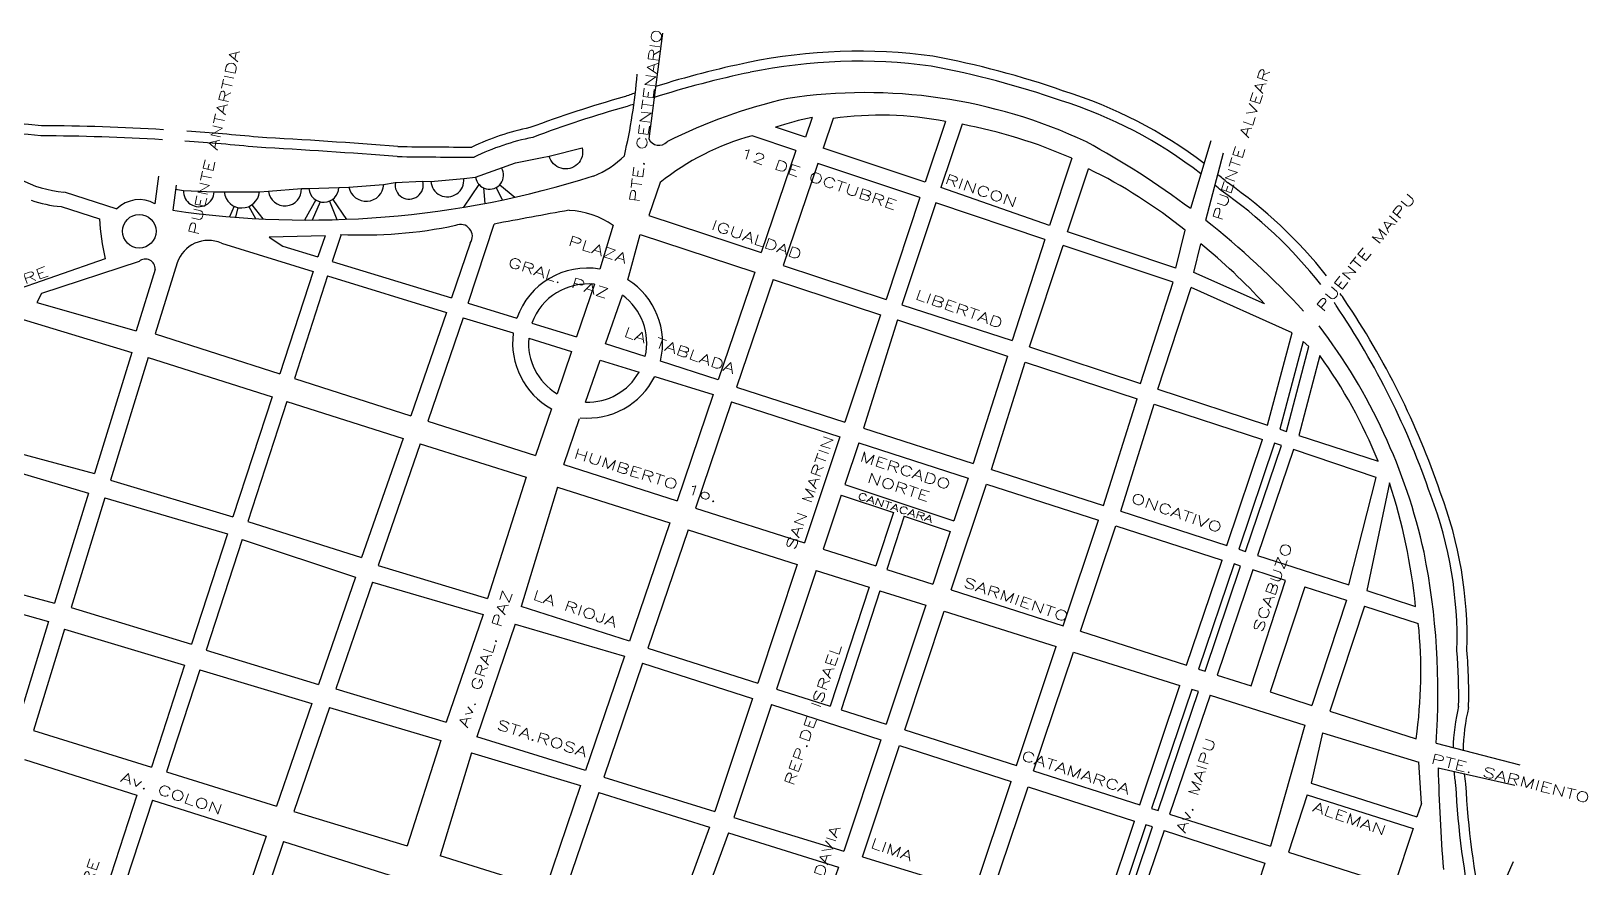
# Model space of a CAD drawing. Header units: millimetres. Extents: x 4374322 to 4409026, y 6503580 to 6534206.
# Drawn here: x 4386930 to 4388478, y 6524819 to 6525651 of the extents above; entities that cross this region are included whole.
import ezdxf

# ---------------------------------------------------------------- set-up
doc = ezdxf.new("R2010")
doc.units = ezdxf.units.MM
for name, color, linetype in [('FERROCARRIL', 252, 'VÍAS'), ('LINEA CALLE', 252, 'Continuous'), ('NOMBRE CALLE', 252, 'Continuous'), ('RIO', 252, 'Continuous')]:
    doc.layers.add(name, color=color, linetype=linetype)
doc.styles.add('S1', font='ROMANS')
doc.linetypes.add('VÍAS', pattern='A,3.81,[130,ltypeshp.shx,S=6.35,R=0,X=0,Y=0],3.81', length=7.62)

msp = doc.modelspace()

# ---------------------------------------------------------------- linework, layer by layer
at = {"layer": 'FERROCARRIL', "ltscale": 0.3, "transparency": 33554687}
msp.add_line((4388403.9, 6524824.7), (4388321.2, 6524637.9), dxfattribs=at)
at = {"layer": 'LINEA CALLE', "transparency": 33554687}
for p, q in [((4387558.4, 6525648.6), (4387544.6, 6525543.7)), ((4387700.4, 6525545.3), (4387670.7, 6525555.2)), ((4387707.1, 6525564.8), (4387700.4, 6525545.3)), ((4387728.1, 6525563.9), (4387718, 6525534.3)), ((4387839.5, 6525560.9), (4387819.4, 6525500.4)), ((4387856.1, 6525558), (4387835.1, 6525495.2)), ((4387690.9, 6525532.1), (4387647.3, 6525546.7)), ((4388103.6, 6525541.7), (4388083.1, 6525474.2)), ((4387690.9, 6525532.1), (4387656.5, 6525430.5)), ((4387819.4, 6525500.4), (4387718, 6525534.3)), ((4387965.3, 6525524.2), (4387943.1, 6525457.4)), ((4388115.8, 6525529.4), (4388098.3, 6525462.5)), ((4387057.2, 6525506.3), (4387053.5, 6525479)), ((4387712.8, 6525519), (4387678.2, 6525417.5)), ((4387814.2, 6525485.1), (4387712.8, 6525519)), ((4387960.9, 6525451), (4387981.8, 6525513.8)), ((4386963.2, 6525490.7), (4387015.7, 6525473.8)), ((4387074.6, 6525497.6), (4387071.3, 6525472.5)), ((4387555.9, 6525500.1), (4387544.8, 6525467.3)), ((4387943.1, 6525457.4), (4387835.1, 6525495.2)), ((4386960.3, 6525476.2), (4386998.4, 6525463.9)), ((4387814.2, 6525485.1), (4387780.5, 6525383.8)), ((4387830, 6525479.8), (4387796.2, 6525378.6)), ((4387938.4, 6525443.6), (4387830, 6525479.8)), ((4387365.1, 6525380.2), (4387390.9, 6525458.8)), ((4387509.2, 6525457.6), (4387495.8, 6525414.1)), ((4387544.8, 6525467.3), (4387656.5, 6525430.5)), ((4387222.9, 6525447.2), (4387167.1, 6525445.9)), ((4387167.1, 6525445.9), (4387180.8, 6525436.9)), ((4387222.9, 6525447.2), (4387215.5, 6525426.1)), ((4387238.7, 6525448.5), (4387229.9, 6525421.6)), ((4387523.7, 6525403.5), (4387535.9, 6525448.3)), ((4387535.9, 6525448.3), (4387649.9, 6525411)), ((4387938.4, 6525443.6), (4387905.8, 6525342.9)), ((4388068.6, 6525415.1), (4387960.9, 6525451)), ((4388068.6, 6525415.1), (4388078, 6525452.7)), ((4387119.6, 6525439.7), (4387210.8, 6525411.7)), ((4387180.8, 6525436.9), (4387215.5, 6525426.1)), ((4387367.1, 6525439.8), (4387348.4, 6525385.3)), ((4387923, 6525336.9), (4387956.5, 6525437.6)), ((4388066.1, 6525401), (4387956.5, 6525437.6)), ((4388086.6, 6525410.8), (4388093.4, 6525439.3)), ((4387004, 6525424.3), (4386905.3, 6525389.9)), ((4387037.9, 6525421.6), (4386940.7, 6525389.9)), ((4387053.7, 6525413.7), (4387034.8, 6525352.6)), ((4387075.7, 6525420.3), (4387053.9, 6525349.6)), ((4387210.8, 6525411.7), (4387177.6, 6525310)), ((4387229.9, 6525421.6), (4387348.4, 6525385.3)), ((4387649.9, 6525411), (4387613.6, 6525304)), ((4387678.2, 6525417.5), (4387780.5, 6525383.8)), ((4387225.3, 6525407.2), (4387192.2, 6525305.3)), ((4387225.3, 6525407.2), (4387343.4, 6525370.9)), ((4387490.6, 6525398.9), (4387472.8, 6525346.7)), ((4387668.3, 6525403.6), (4387631.9, 6525296.7)), ((4387668.3, 6525403.6), (4387775.1, 6525368.7)), ((4388033.6, 6525300.4), (4388066.1, 6525401)), ((4388050.8, 6525294.8), (4388083.8, 6525395.6)), ((4388184.3, 6525350.8), (4388083.8, 6525395.6)), ((4388156.8, 6525379.4), (4388086.6, 6525410.8)), ((4386940.7, 6525389.9), (4386936.1, 6525380.9)), ((4386936.1, 6525380.9), (4387034.8, 6525352.6)), ((4387365.1, 6525380.2), (4387413.4, 6525365.3)), ((4387501.7, 6525339.6), (4387518.4, 6525388)), ((4386918.1, 6525365.3), (4387030.5, 6525331.1)), ((4387343.4, 6525370.9), (4387308.1, 6525268.3)), ((4387360.2, 6525365.7), (4387324.9, 6525262.9)), ((4387360.2, 6525365.7), (4387409.8, 6525350.5)), ((4387775.1, 6525368.7), (4387739.5, 6525261.9)), ((4387796.2, 6525378.6), (4387905.8, 6525342.9)), ((4387053.9, 6525349.6), (4387177.6, 6525310)), ((4387428.4, 6525360.3), (4387472.8, 6525346.7)), ((4387792, 6525363.5), (4387758.2, 6525255.9)), ((4387792, 6525363.5), (4387901.3, 6525327.4)), ((4388159.8, 6525258.9), (4388184.3, 6525350.8)), ((4387425.2, 6525345.4), (4387467.8, 6525332.2)), ((4387541, 6525327), (4387501.7, 6525339.6)), ((4387923, 6525336.9), (4388033.6, 6525300.4)), ((4387030.5, 6525331.1), (4386993.4, 6525210.9)), ((4387046.7, 6525326), (4387009.3, 6525204.2)), ((4387046.7, 6525326), (4387170.1, 6525287)), ((4387467.8, 6525332.2), (4387453.4, 6525290.1)), ((4387481.7, 6525281.7), (4387496.1, 6525323.5)), ((4387496.1, 6525323.5), (4387535, 6525311.6)), ((4387613.6, 6525304), (4387556.2, 6525322.5)), ((4387901.3, 6525327.4), (4387867, 6525220.8)), ((4387885.3, 6525214.9), (4387918.8, 6525321.6)), ((4387918.8, 6525321.6), (4388030.1, 6525285.2)), ((4387192.2, 6525305.3), (4387308.1, 6525268.3)), ((4387550.5, 6525307.2), (4387608.6, 6525289.3)), ((4387608.6, 6525289.3), (4387572.8, 6525183.6)), ((4387631.9, 6525296.7), (4387739.5, 6525261.9)), ((4388050.8, 6525294.8), (4388159.8, 6525258.9)), ((4387170.1, 6525287), (4387131.1, 6525167.6)), ((4387184.7, 6525282.3), (4387146, 6525163)), ((4387184.7, 6525282.3), (4387300.4, 6525245.7)), ((4387447.9, 6525275), (4387432.1, 6525228.6)), ((4387626.9, 6525282.1), (4387591, 6525176.4)), ((4387626.9, 6525282.1), (4387734.7, 6525247.4)), ((4387996.7, 6525178.9), (4388030.1, 6525285.2)), ((4388014, 6525173.3), (4388047.2, 6525279.7)), ((4388047.2, 6525279.7), (4388154.7, 6525244.5)), ((4387324.9, 6525262.9), (4387432.1, 6525228.6)), ((4387460, 6525219.6), (4387475.8, 6525265.4)), ((4386880.5, 6525241.1), (4386993.4, 6525210.9)), ((4387300.4, 6525245.7), (4387259, 6525127.3)), ((4387734.7, 6525247.4), (4387699.4, 6525141.7)), ((4387753.3, 6525241.3), (4387739.5, 6525199.8)), ((4387753.3, 6525241.3), (4387862.1, 6525206.2)), ((4387758.2, 6525255.9), (4387867, 6525220.8)), ((4388119.4, 6525139.3), (4388154.7, 6525244.5)), ((4387317.2, 6525240.4), (4387275.6, 6525119.2)), ((4387317.2, 6525240.4), (4387422.6, 6525207)), ((4386875.8, 6525224.2), (4386987.4, 6525191.4)), ((4387460, 6525219.6), (4387572.8, 6525183.6)), ((4387885.3, 6525214.9), (4387996.7, 6525178.9)), ((4387009.3, 6525204.2), (4387131.1, 6525167.6)), ((4387422.6, 6525207), (4387384.2, 6525086.5)), ((4387453.9, 6525197.1), (4387417.6, 6525078.5)), ((4387453.9, 6525197.1), (4387565.4, 6525161.8)), ((4387739.5, 6525199.8), (4387847.9, 6525163.6)), ((4387845.4, 6525095), (4387880.4, 6525200.3)), ((4387862.1, 6525206.2), (4387847.9, 6525163.6)), ((4387880.4, 6525200.3), (4387991.8, 6525164.4)), ((4388281, 6525201.5), (4388258.4, 6525094.4)), ((4386987.4, 6525191.4), (4386953.6, 6525082)), ((4387003.9, 6525186.7), (4386970.3, 6525077.4)), ((4387003.9, 6525186.7), (4387125.7, 6525150.9)), ((4387736, 6525189.4), (4387718.1, 6525135.7)), ((4387736, 6525189.4), (4387787.8, 6525172.1)), ((4387591, 6525176.4), (4387699.4, 6525141.7)), ((4387787.8, 6525172.1), (4387770.5, 6525118.9)), ((4387798.6, 6525168.5), (4387781.4, 6525115.4)), ((4387798.6, 6525168.5), (4387844.4, 6525153.2)), ((4387956.7, 6525059.4), (4387991.8, 6525164.4)), ((4388014, 6525173.3), (4388119.4, 6525139.3)), ((4387125.7, 6525150.9), (4387089.8, 6525041)), ((4387146, 6525163), (4387259, 6525127.3)), ((4387565.4, 6525161.8), (4387525.4, 6525044.2)), ((4387583.6, 6525154.7), (4387543.5, 6525037)), ((4387583.6, 6525154.7), (4387692.3, 6525120.3)), ((4387844.4, 6525153.2), (4387827, 6525100.9)), ((4387973.8, 6525053.9), (4388009.1, 6525158.8)), ((4388009.1, 6525158.8), (4388114.6, 6525124.7)), ((4387140.2, 6525145.3), (4387104.4, 6525035)), ((4387140.2, 6525145.3), (4387252.9, 6525107.8)), ((4387718.1, 6525135.7), (4387770.5, 6525118.9)), ((4387275.6, 6525119.2), (4387384.2, 6525086.5)), ((4387692.3, 6525120.3), (4387652.9, 6525002.2)), ((4388079.4, 6525020.1), (4388114.6, 6525124.7)), ((4386841.4, 6525111.9), (4386953.6, 6525082)), ((4387252.9, 6525107.8), (4387216.2, 6525001)), ((4387270, 6525102.8), (4387233.6, 6524996.8)), ((4387270, 6525102.8), (4387379.8, 6525070.5)), ((4387711, 6525114.3), (4387671.6, 6524996.3)), ((4387711, 6525114.3), (4387763.6, 6525097.7)), ((4387781.4, 6525115.4), (4387827, 6525100.9)), ((4386836.8, 6525094.5), (4386947.9, 6525063.5)), ((4387763.6, 6525097.7), (4387725.1, 6524979.3)), ((4387774.5, 6525094.2), (4387736, 6524975.7)), ((4387774.5, 6525094.2), (4387820, 6525079.8)), ((4387845.4, 6525095), (4387956.7, 6525059.4)), ((4388196.8, 6525098.2), (4388162.3, 6524993.6)), ((4388196.8, 6525098.2), (4388238.4, 6525084.8)), ((4388258.4, 6525094.4), (4388307.1, 6525078.7)), ((4386970.3, 6525077.4), (4387089.8, 6525041)), ((4387379.8, 6525070.5), (4387343.2, 6524963.5)), ((4387525.4, 6525044.2), (4387417.6, 6525078.5)), ((4387820, 6525079.8), (4387780.5, 6524961.6)), ((4387799.1, 6524955.8), (4387838.4, 6525074)), ((4387838.4, 6525074), (4387949.8, 6525038.8)), ((4388238.4, 6525084.8), (4388204, 6524980.2)), ((4388256.2, 6525079), (4388221.8, 6524974.5)), ((4388256.2, 6525079), (4388309.7, 6525061.8)), ((4386947.9, 6525063.5), (4386916.1, 6524960.6)), ((4386963.7, 6525056), (4386932.8, 6524955.4)), ((4386963.7, 6525056), (4387083.1, 6525020.3)), ((4387411.7, 6525061.1), (4387373.6, 6524948.9)), ((4387411.7, 6525061.1), (4387520.4, 6525029.2)), ((4387973.8, 6525053.9), (4388079.4, 6525020.1)), ((4387104.4, 6525035), (4387216.2, 6525001)), ((4387520.4, 6525029.2), (4387481.8, 6524915.6)), ((4387543.5, 6525037), (4387652.9, 6525002.2)), ((4387910.1, 6524920.4), (4387949.8, 6525038.8)), ((4387927.2, 6524915), (4387966.9, 6525033.3)), ((4387966.9, 6525033.3), (4388072.7, 6524999.9)), ((4387083.1, 6525020.3), (4387050, 6524918.9)), ((4387098.1, 6525015.6), (4387065.2, 6524914.2)), ((4387098.1, 6525015.6), (4387209.7, 6524982.2)), ((4387538.5, 6525022.1), (4387499.9, 6524908.7)), ((4387538.5, 6525022.1), (4387647.8, 6524987)), ((4387233.6, 6524996.8), (4387343.2, 6524963.5)), ((4387671.6, 6524996.3), (4387725.1, 6524979.3)), ((4388032.9, 6524881.4), (4388072.7, 6524999.9)), ((4388162.3, 6524993.6), (4388204, 6524980.2)), ((4387209.7, 6524982.2), (4387174.6, 6524880.1)), ((4387227.2, 6524978.1), (4387191.8, 6524874.8)), ((4387227.2, 6524978.1), (4387337.8, 6524945.2)), ((4387647.8, 6524987), (4387610.3, 6524874.7)), ((4387666.5, 6524981), (4387629.1, 6524868.9)), ((4387666.5, 6524981), (4387775.3, 6524946.1)), ((4388102.8, 6524990.3), (4388062.5, 6524871.9)), ((4388102.8, 6524990.3), (4388197, 6524960.5)), ((4387736, 6524975.8), (4387780.5, 6524961.6)), ((4388221.8, 6524974.5), (4388307.5, 6524947.1)), ((4386932.8, 6524955.4), (4387050, 6524918.9)), ((4387481.8, 6524915.6), (4387373.6, 6524948.9)), ((4387799.1, 6524955.8), (4387910.1, 6524920.4)), ((4388197, 6524960.5), (4388162.7, 6524840.1)), ((4388214.5, 6524953), (4388203.1, 6524902.8)), ((4388214.5, 6524953), (4388310.3, 6524923.7)), ((4387337.8, 6524945.2), (4387304.3, 6524840.5)), ((4387368.2, 6524933), (4387337.3, 6524830.5)), ((4387368.2, 6524933), (4387476.7, 6524900.6)), ((4387775.3, 6524946.1), (4387738.4, 6524835.3)), ((4387757.1, 6524829.6), (4387793.9, 6524940.2)), ((4387793.9, 6524940.2), (4387904.8, 6524904.5)), ((4388327.6, 6524942.6), (4388410.6, 6524921.1)), ((4386923.8, 6524926.3), (4387035.7, 6524890.9)), ((4388312.8, 6524882.7), (4388310.3, 6524923.7)), ((4388329.4, 6524918), (4388405.6, 6524901)), ((4387065.2, 6524914.2), (4387174.6, 6524880.1)), ((4387476.7, 6524900.6), (4387441.8, 6524797.7)), ((4387499.9, 6524908.7), (4387610.3, 6524874.7)), ((4387868.3, 6524795.4), (4387904.8, 6524904.5)), ((4387927.2, 6524915), (4388032.9, 6524881.4)), ((4388203.1, 6524902.8), (4388308.3, 6524869.3)), ((4387035.7, 6524890.9), (4386998.3, 6524776.1)), ((4387051, 6524886.1), (4387013.7, 6524771.4)), ((4387051, 6524886.1), (4387164.3, 6524850.2)), ((4387494.8, 6524893.7), (4387459.5, 6524789.9)), ((4387494.8, 6524893.7), (4387605.1, 6524859.3)), ((4387885.2, 6524790.2), (4387921.8, 6524899.1)), ((4387921.8, 6524899.1), (4388027.5, 6524865.2)), ((4388199.2, 6524891.2), (4388180.6, 6524834.4)), ((4388199.2, 6524891.2), (4388304.5, 6524857.7)), ((4387191.8, 6524874.8), (4387304.3, 6524840.5)), ((4388062.5, 6524871.9), (4388162.7, 6524840.1)), ((4388312.8, 6524882.7), (4388308.3, 6524869.3)), ((4387605.1, 6524859.3), (4387566.9, 6524755.8)), ((4387629.1, 6524868.9), (4387738.4, 6524835.3)), ((4387991.4, 6524757.5), (4388027.5, 6524865.2)), ((4388057, 6524855.7), (4388020.6, 6524748.6)), ((4388057, 6524855.7), (4388157.3, 6524823.5)), ((4388304.5, 6524857.7), (4388285.8, 6524800.9)), ((4387164.3, 6524850.2), (4387125.4, 6524737)), ((4387181.5, 6524844.8), (4387142.7, 6524731.6)), ((4387181.5, 6524844.8), (4387293.4, 6524809.4)), ((4387623.9, 6524853.5), (4387585.6, 6524749.9)), ((4387623.9, 6524853.5), (4387733.1, 6524819.5)), ((4387441.8, 6524797.7), (4387337.3, 6524830.5)), ((4387757.1, 6524829.6), (4387868.3, 6524795.4)), ((4388157.3, 6524823.5), (4388122.3, 6524717.3)), ((4388180.6, 6524834.4), (4388285.8, 6524800.9)), ((4387733.1, 6524819.5), (4387697, 6524714.4))]:
    msp.add_line(p, q, dxfattribs=at)
at = {"layer": 'LINEA CALLE', "linetype": 'Continuous', "transparency": 33554687}
msp.add_lwpolyline([(4387074.1, 6525493.5), (4387082, 6525492.2), (4387112.5, 6525490.9), (4387122.6, 6525490.7), (4387157.5, 6525490.9), (4387166.5, 6525491.4), (4387199.3, 6525494.1), (4387206.7, 6525494.2), (4387236.3, 6525495.2), (4387246.4, 6525495.5), (4387281, 6525498), (4387292.6, 6525500.1), (4387319.9, 6525501.4), (4387327.9, 6525501.3), (4387360.6, 6525504.1), (4387372.3, 6525505.3), (4387412, 6525519.6), (4387438.6, 6525524.9), (4387445.6, 6525526.4), (4387478.3, 6525534.6, -1.006303), (4387445.7, 6525526.4)], format="xyb", dxfattribs=at)
for points in [[(4387375.7, 6525498.2), (4387360.5, 6525475.6)], [(4387380.4, 6525494.7), (4387381.6, 6525479.3)], [(4387392.8, 6525495.1), (4387398.9, 6525482.8)], [(4387396.5, 6525497.9), (4387411.3, 6525485.5)], [(4387132.5, 6525476.5), (4387127.7, 6525466)], [(4387136, 6525475.2), (4387133.6, 6525465.6)], [(4387147, 6525476.2), (4387153.5, 6525464.2)], [(4387150, 6525477.9), (4387160.9, 6525463.9)], [(4387213.6, 6525482.8), (4387202.2, 6525462.8)], [(4387217.8, 6525481), (4387209.9, 6525462.8)], [(4387227.1, 6525481.7), (4387234.3, 6525463.2)], [(4387230.3, 6525483.4), (4387244, 6525463.5)]]:
    msp.add_lwpolyline(points, dxfattribs=at)
at = {"layer": 'LINEA CALLE', "transparency": 33554687}
for points in [[(4388178.6, 6525252.7), (4388201, 6525337), (4388195.1, 6525341.9), (4388172, 6525254.9), (4388178.6, 6525252.7)], [(4388138, 6525133.3), (4388173.6, 6525238.5), (4388166.9, 6525240.8), (4388131.4, 6525135.4), (4388138, 6525133.3)], [(4388097.9, 6525014.2), (4388133.1, 6525118.7), (4388126.5, 6525120.9), (4388091.2, 6525016.3), (4388097.9, 6525014.2)], [(4388051.1, 6524875.6), (4388091.1, 6524994), (4388084.4, 6524996.1), (4388044.4, 6524877.7), (4388051.1, 6524875.6)], [(4388009.3, 6524751.9), (4388045.6, 6524859.4), (4388038.9, 6524861.6), (4388002.6, 6524754.2), (4388002.6, 6524754.1), (4388009.3, 6524752)]]:
    msp.add_lwpolyline(points, dxfattribs=at)
msp.add_lwpolyline([(4388211.8, 6525328.1), (4388190.8, 6525248.7), (4388269.7, 6525223.1, 0.06022)], format="xyb", close=True, dxfattribs=at)
for points in [[(4388268, 6525206.7), (4388185.6, 6525234.5), (4388150, 6525129.4), (4388240.5, 6525100.2)], [(4388177.8, 6525104.3), (4388145.1, 6525114.9), (4388109.6, 6525010.4), (4388143.4, 6524999.6)]]:
    msp.add_lwpolyline(points, close=True, dxfattribs=at)
msp.add_circle((4387038, 6525451.7), 16.7, dxfattribs=at)
for centre, radius, start, end in [((4386994.1, 6525650.6), 540.6, 346.7599, 355.4575), ((4387800.1, 6525068.7), 528.2, 102.8423, 116.7076), ((4387760, 6525071.9), 517.6, 64.8843, 98.5841), ((4387774.6, 6525225.3), 341.8, 79.0541, 97.8256), ((4387775.9, 6525230), 341.8, 101.6187, 107.935), ((4387763.1, 6525064.4), 502.3, 66.2646, 79.3318), ((4387554.7, 6525548.1), 11, 203.5454, 317.1058), ((4387714.6, 6525301.9), 253.9, 105.3799, 128.6798), ((4387583.9, 6524810.3), 830.6, 53.0585, 61.5413), ((4387454.8, 6525593.2), 93.4, 291.9714, 314.6219), ((4387206, 6526402.3), 939.5, 261.7537, 287.5786), ((4387761.8, 6525061.3), 503.1, 51.0624, 64.067), ((4386971.7, 6525600.7), 110.4, 241.4378, 265.5495), ((4386971.7, 6525600.7), 125.1, 250.7468, 264.7341), ((4387038, 6525451.7), 31.4, 60.3426, 135.2713), ((4387207.2, 6525473.5), 209, 182.6248, 193.5936), ((4387260.8, 6525893.4), 445.4, 267.0744, 281.8925), ((4387357.3, 6525446.6), 11.9, 325.3497, 113.361), ((4388179, 6521397), 4137.5, 99.9323, 100.9811), ((4387460.5, 6525386.2), 86.4, 55.6285, 86.761), ((4387583.9, 6524810.3), 830.6, 42.5786, 51.733), ((4387106.6, 6525409.8), 32.7, 66.5434, 161.1073), ((4387711, 6524970.6), 604.9, 42.528, 50.7935), ((4387044.3, 6525414.6), 9.44, 354.3649, 132.6195), ((4387483.8, 6525340.5), 74.6, 80.7118, 160.5395), ((4387483.8, 6525340.5), 58.8, 83.3271, 160.2733), ((4387483.8, 6525340.5), 74.6, 346.0683, 57.6448), ((4387483.8, 6525340.5), 58.8, 346.6953, 53.9577), ((4387483.8, 6525340.5), 74.6, 172.305, 241.3158), ((4387754.2, 6525008.9), 574.7, 12.4118, 37.3556), ((4387483.8, 6525340.5), 58.8, 175.2572, 238.919), ((4387483.8, 6525340.5), 74.6, 264.3317, 333.513), ((4387483.8, 6525340.5), 58.8, 268.0188, 330.5607), ((4387737.3, 6525021.7), 572.6, 5.711, 18.2971), ((4387622, 6524993), 707.3, 355.9161, 11.37), ((4387854, 6525013.3), 458.3, 351.6941, 6.0656), ((4390128.5, 6524959.7), 1799.5, 181.3277, 184.5466)]:
    msp.add_arc(centre, radius, start, end, dxfattribs=at)
at = {"layer": 'LINEA CALLE', "linetype": 'Continuous', "transparency": 33554687}
for centre, radius, start, end in [((4387344.3, 6525502.3), 16.4, 183.332, 6.4504), ((4387386.2, 6525507.5), 14, 189.0324, 30.6889), ((4387097.2, 6525491.3), 15.2, 176.9658, 358.4504), ((4387140, 6525492.3), 17.5, 185.2047, 355.5447), ((4387182.8, 6525493.4), 16.5, 187.1299, 2.3795), ((4387221.5, 6525495.3), 14.8, 184.308, 359.358), ((4387263.6, 6525499), 17.5, 191.5405, 356.7457), ((4387306.4, 6525497.6), 14, 170.0481, 15.5356)]:
    msp.add_arc(centre, radius, start, end, dxfattribs=at)
at = {"layer": 'RIO', "transparency": 33554687}
for centre, radius, start, end in [((4387753.3, 6525086.5), 544.2, 82.2175, 101.6435), ((4387845.5, 6524650.5), 989.8, 101.7775, 107.2824), ((4387753.3, 6525086.5), 534.2, 82.2429, 101.6435), ((4387665.5, 6524755.1), 875.4, 70.7594, 79.4756), ((4387665.5, 6524755.1), 885.4, 70.7704, 79.4912), ((4387845.4, 6524650.7), 979.6, 101.7782, 107.5534), ((4387842.7, 6524440.3), 1189.6, 105.7334, 110.4837), ((4387845.5, 6524650.5), 989.8, 108.5094, 109.1893), ((4387823, 6525160.5), 441, 52.1465, 72.719), ((4387823, 6525160.5), 451, 52.6309, 72.6972), ((4386658.5, 6522568.5), 3001.4, 84.6058, 88.5157), ((4387842.7, 6524440.3), 1179.6, 105.7187, 110.5214), ((4387845.4, 6524650.7), 979.6, 108.7909, 109.2076), ((4386658.5, 6522568.5), 2991.4, 84.5973, 88.5231), ((4386928.5, 6523282.9), 2273.7, 86.6317, 89.6944), ((4386928.5, 6523282.9), 2273.7, 84.2547, 86.0424), ((4387478.5, 6525302.5), 257.5, 101.6744, 115.2559), ((4386928.5, 6523282.9), 2263.7, 86.6433, 89.7056), ((4386928.5, 6523282.9), 2263.7, 84.249, 86.0753), ((4386814.8, 6519368.4), 6176.2, 85.54475, 86.83986), ((4386814.8, 6519368.4), 6186.2, 85.54764, 86.83777), ((4387365.4, 6530082.9), 4547.5, 269.1145, 270.0421), ((4387478.5, 6525302.5), 247.5, 101.4975, 115.7686), ((4387365.4, 6530082.9), 4557.5, 269.1105, 270.0705), ((4387823, 6525160.5), 451, 48.8224, 50.4315), ((4387823, 6525160.5), 441, 48.7515, 49.8272), ((4387850.1, 6525113.6), 461.3, 38.1615, 55.1382), ((4387850.1, 6525113.6), 471.3, 38.571, 55.0704), ((4387850.1, 6525113.6), 461.3, 34.9471, 35.3959), ((4387850.1, 6525113.6), 471.3, 34.9377, 35.8706), ((4387568.7, 6524932), 806, 18.8318, 34.0636), ((4387568.7, 6524932), 796, 18.8196, 34.0581), ((4387947.6, 6525046.5), 400.7, 358.3246, 20.7974), ((4387947.6, 6525046.5), 410.7, 358.4037, 20.7733), ((4387831.1, 6524991.3), 518.8, 358.6718, 4.8075), ((4387831.1, 6524991.3), 528.8, 358.556, 4.7463), ((4388547.2, 6524932.6), 202.9, 166.68, 178.6019), ((4388547.2, 6524932.6), 192.9, 166.3735, 179.2647), ((4388547.2, 6524932.6), 202.9, 185.1029, 188.8965), ((4389173.7, 6524943.4), 828, 182.921, 192.1354), ((4388547.2, 6524932.6), 192.9, 186.0516, 189.0501), ((4389173.7, 6524943.4), 818, 182.8841, 192.1205)]:
    msp.add_arc(centre, radius, start, end, dxfattribs=at)

# ---------------------------------------------------------------- texts
at = {"layer": 'NOMBRE CALLE', "linetype": 'Continuous', "transparency": 33554687, "style": 'S1', "width": 1.5}
for s, height, rotation, p in [('PTE. CENTENARIO', 10, 82.4541, (4387535.1, 6525479.7)), ('PUENTE ANTARTIDA', 10, 77.2228, (4387096.6, 6525447)), ('PUENTE ALVEAR', 10, 72.1941, (4388114.4, 6525461.2)), ('12 DE OCTUBRE', 10, 341, (4387634.6, 6525525.6)), ('RINCON', 10, 341, (4387838.1, 6525499.5)), ('PUENTE MAIPU', 10, 50.7653, (4388215.2, 6525370.7)), ('IGUALDAD', 10, 341, (4387605.9, 6525453.8)), ('PLAZA', 10, 341.9636, (4387463.7, 6525438)), ('MITRE', 10, 19.5862, (4386895.2, 6525388.5)), ('GRAL. PAZ', 10, 341.9636, (4387403.7, 6525416.8)), ('LIBERTAD', 10, 341, (4387808.8, 6525384.5)), ('LA TABLADA', 10, 341, (4387519, 6525347.4)), ('SAN MARTIN', 10, 71, (4387689.9, 6525134)), ('HUMBERTO 1o.', 10, 342.4976, (4387469.3, 6525226.6)), ('MERCADO', 10, 342, (4387753.5, 6525223.5)), ('NORTE', 10, 342, (4387760.8, 6525202.4)), ('CANTACARA', 7, 342, (4387751.7, 6525185.6)), ('ONCATIVO', 10, 341, (4388023.1, 6525182.4)), ('SCABUZO', 10, 71, (4388154.5, 6525052.1)), ('SARMIENTO', 10, 341, (4387856.4, 6525098.6)), ('LA RIOJA', 10, 341, (4387428.4, 6525086)), ('REP.DE ISRAEL', 10, 71, (4387688.4, 6524899.4)), ('STA.ROSA', 10, 342.2825, (4387392.7, 6524956.8)), ('CATAMARCA', 10, 342.0362, (4387914.1, 6524926.2)), ('PTE. SARMIENTO', 10, 345.7159, (4388321.7, 6524922.8)), ('ALEMAN', 10, 341, (4388203.9, 6524875.3)), ('RIVADAVIA', 10, 71, (4387704.3, 6524768.8)), ('LIMA', 10, 341, (4387764.2, 6524839.1)), ('SUCRE', 10, 71, (4386977.1, 6524763.1))]:
    msp.add_text(s, height=height, rotation=rotation, dxfattribs=at).set_placement(p)
at = {"layer": 'NOMBRE CALLE', "transparency": 33554687, "style": 'S1', "width": 1.5}
for s, rotation, p in [('Av. GRAL. PAZ', 71.6353, (4387364.4, 6524957.3)), ('Av. MAIPU', 71.9095, (4388078, 6524852.4)), ('Av. COLON', 341.3771, (4387018.6, 6524904.9))]:
    msp.add_text(s, height=10, rotation=rotation, dxfattribs=at).set_placement(p)

doc.saveas('drawing.dxf')
